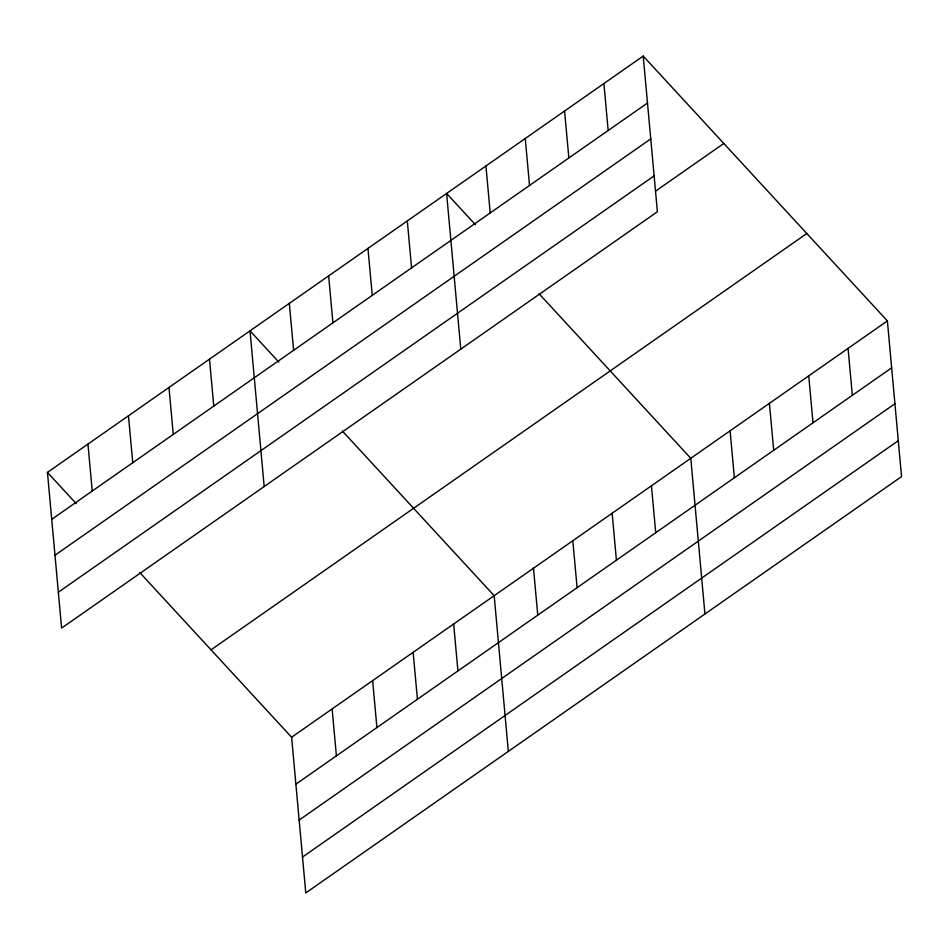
<?xml version="1.0" encoding="UTF-8"?>
<svg xmlns="http://www.w3.org/2000/svg" width="949" height="949" viewBox="0 0 949 949"><rect width="100%" height="100%" fill="white"/><g stroke="black" fill="none" stroke-linecap="round" stroke-linejoin="round"><path stroke-width="1.42" d="M643.22 56.062L657.384 211.757L61.614 628.096L47.45 472.4L643.22 56.062L887.386 320.904L901.55 476.6L305.78 892.938L291.616 737.243L139.883 572.662M51.721 519.34L647.491 103.014M54.983 555.236L650.753 138.898M58.352 592.212L654.122 175.873M655.878 190.927L723.79 143.465M211.034 649.84L806.804 233.513M291.616 737.243L887.386 320.904M295.886 784.182L891.657 367.844M299.149 820.066L894.919 403.74M302.517 857.042L898.288 440.704M475.461 224.747L446.611 193.454L460.787 349.149M539.044 293.716L690.777 458.296L704.941 613.991M278.864 362.138L250.014 330.845L264.178 486.54M342.447 431.107L494.168 595.687L508.344 751.383M47.45 472.4L76.3 503.694M848.062 348.378L852.332 395.33M808.738 375.863L813.008 422.803M769.414 403.337L773.696 450.277M730.101 430.822L734.372 477.762M651.453 485.769L655.723 532.721M603.896 83.548L608.167 130.488M612.141 513.255L616.411 560.195M564.572 111.021L568.854 157.961M572.816 540.728L577.087 587.668M525.26 138.507L529.53 185.446M533.492 568.202L537.763 615.154M485.935 165.98L490.206 212.92M453.658 623.991L457.928 670.943M407.299 220.939L411.569 267.879M413.147 652.307L417.418 699.247M367.975 248.413L372.245 295.353M372.637 680.623L376.907 727.563M328.651 275.898L332.921 322.838M332.126 708.927L336.397 755.867M289.326 303.372L293.609 350.311M209.504 359.161L213.774 406.101M168.981 387.465L173.264 434.417M128.471 415.781L132.741 462.721M87.96 444.096L92.231 491.036"/></g></svg>
